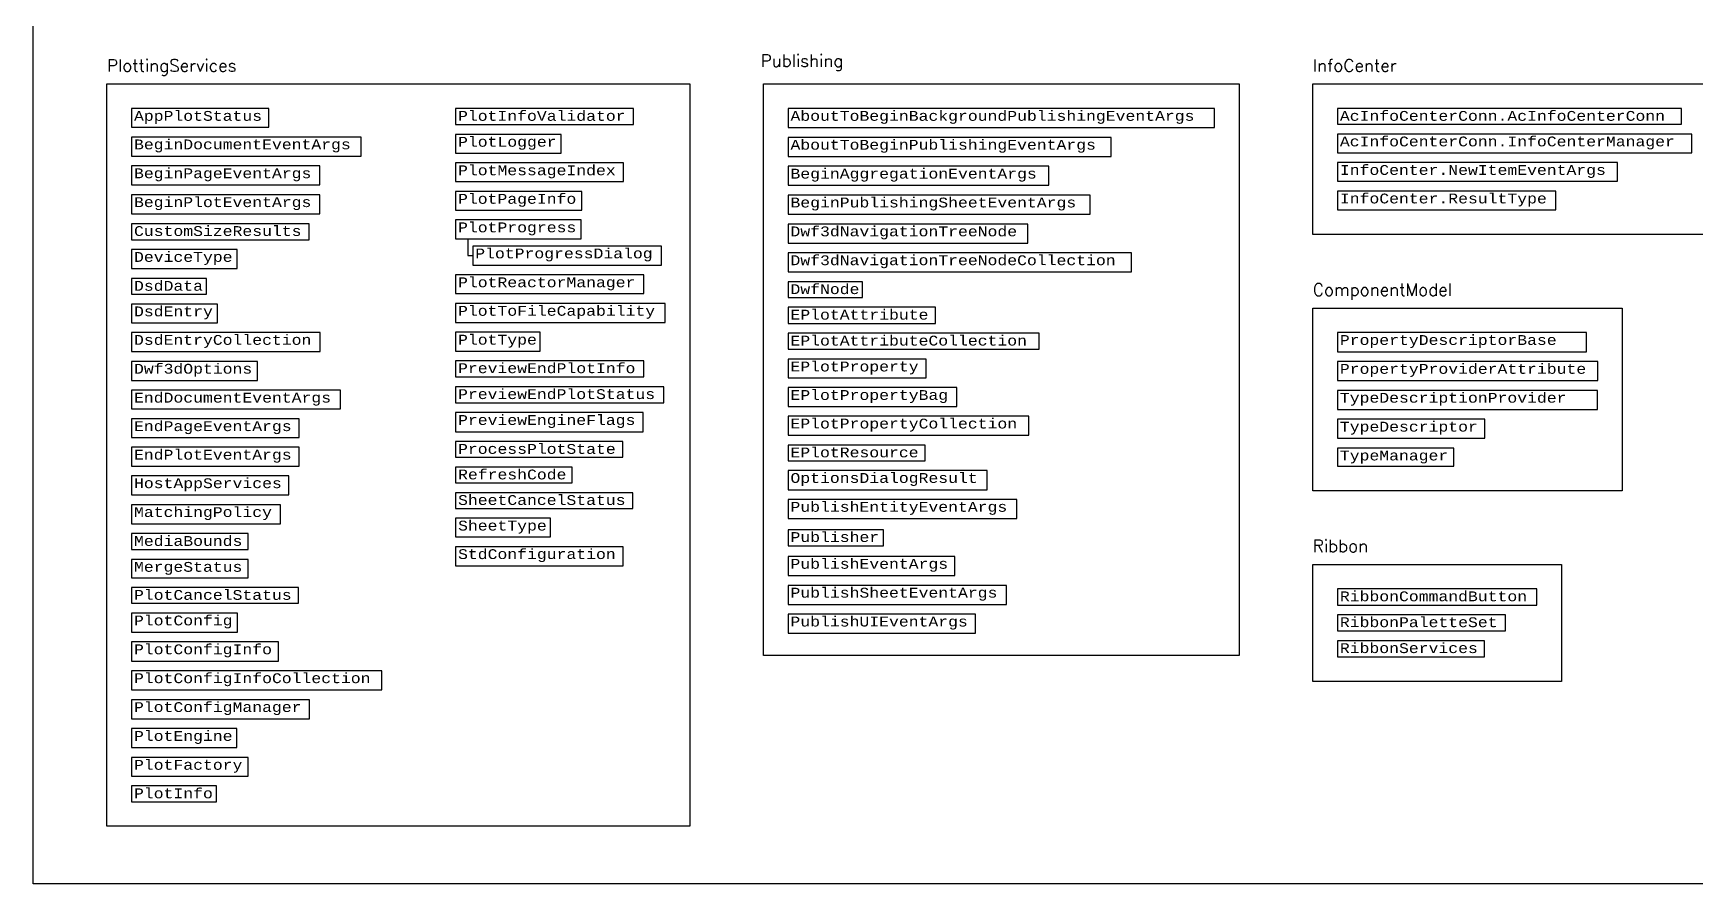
# Model space of a CAD drawing. Header units: inches. Extents: x 349 to 917, y -344 to 10.
# Drawn here: x 636.2 to 703.9, y -185.2 to -150.6 of the extents above; entities that cross this region are included whole.
import ezdxf

# ---------------------------------------------------------------- set-up
doc = ezdxf.new("R2010")
doc.units = ezdxf.units.IN
doc.header["$MEASUREMENT"] = 0
doc.layers.add('Managed classes', color=3, linetype='Continuous')
doc.layers.add('ObjectARX 2009 Managed classes', color=7, linetype='Continuous')
doc.styles.add('Categories', font='romanc.shx', dxfattribs={"height": 0.5})
doc.styles.add('PureManaged', font='cour.ttf', dxfattribs={"height": 0.4})
doc.styles.get("Standard").update_dxf_attribs({"font": 'cour.ttf'})

msp = doc.modelspace()

# ---------------------------------------------------------------- linework, layer by layer
for p, q in [((653.911, -158.972), (653.911, -159.66)), ((653.911, -159.66), (654.111, -159.66))]:
    msp.add_line(p, q)
for points in [[(636.228, 1.1), (917.477, 1.1), (917.477, -185.231), (636.229, -185.231)], [(639.228, -152.673), (662.935, -152.673), (662.935, -182.891), (639.228, -182.891)], [(665.935, -152.673), (685.286, -152.673), (685.286, -175.945), (665.935, -175.945)], [(688.286, -152.673), (704.708, -152.673), (704.708, -158.797), (688.286, -158.797)], [(640.228, -153.673), (640.228, -154.434), (645.814, -154.434), (645.814, -153.673)], [(653.411, -153.673), (653.411, -154.328), (660.653, -154.328), (660.653, -153.673)], [(666.935, -153.673), (666.935, -154.449), (684.286, -154.449), (684.286, -153.673)], [(689.286, -153.673), (689.286, -154.314), (703.29, -154.314), (703.29, -153.673)], [(640.228, -154.834), (640.228, -155.61), (649.572, -155.61), (649.572, -154.834)], [(653.411, -154.728), (653.411, -155.489), (657.712, -155.489), (657.712, -154.728)], [(666.935, -154.849), (666.935, -155.624), (680.084, -155.624), (680.084, -154.849)], [(689.286, -154.714), (689.286, -155.475), (703.708, -155.475), (703.708, -154.714)], [(640.228, -156.01), (640.228, -156.785), (647.891, -156.785), (647.891, -156.01)], [(653.411, -155.889), (653.411, -156.65), (660.239, -156.65), (660.239, -155.889)], [(666.935, -156.024), (666.935, -156.8), (677.539, -156.8), (677.539, -156.024)], [(689.286, -155.875), (689.286, -156.636), (700.681, -156.636), (700.681, -155.875)], [(640.228, -157.185), (640.228, -157.961), (647.891, -157.961), (647.891, -157.185)], [(653.411, -157.05), (653.411, -157.811), (658.542, -157.811), (658.542, -157.05)], [(666.935, -157.2), (666.935, -157.975), (679.22, -157.975), (679.22, -157.2)], [(689.286, -157.036), (689.286, -157.797), (698.177, -157.797), (698.177, -157.036)], [(653.411, -158.211), (653.411, -158.972), (658.521, -158.972), (658.521, -158.211)], [(640.228, -158.361), (640.228, -159.015), (647.457, -159.015), (647.457, -158.361)], [(666.935, -158.375), (666.935, -159.15), (676.691, -159.15), (676.691, -158.375)], [(640.228, -159.415), (640.228, -160.191), (644.522, -160.191), (644.522, -159.415)], [(654.111, -159.272), (654.111, -160.048), (661.786, -160.048), (661.786, -159.272)], [(666.935, -159.55), (666.935, -160.326), (680.906, -160.326), (680.906, -159.55)], [(640.228, -160.591), (640.228, -161.231), (643.275, -161.231), (643.275, -160.591)], [(653.411, -160.448), (653.411, -161.209), (661.074, -161.209), (661.074, -160.448)], [(666.935, -160.726), (666.935, -161.366), (669.968, -161.366), (669.968, -160.726)], [(640.228, -161.631), (640.228, -162.392), (643.718, -162.392), (643.718, -161.631)], [(653.411, -161.609), (653.411, -162.384), (661.935, -162.384), (661.935, -161.609)], [(666.935, -161.766), (666.935, -162.421), (672.933, -162.421), (672.933, -161.766)], [(688.286, -161.797), (700.875, -161.797), (700.875, -169.23), (688.286, -169.23)], [(640.228, -162.792), (640.228, -163.567), (647.897, -163.567), (647.897, -162.792)], [(653.411, -162.784), (653.411, -163.545), (656.857, -163.545), (656.857, -162.784)], [(666.935, -162.821), (666.935, -163.475), (677.149, -163.475), (677.149, -162.821)], [(689.286, -162.797), (689.286, -163.572), (699.424, -163.572), (699.424, -162.797)], [(640.228, -163.967), (640.228, -164.743), (645.346, -164.743), (645.346, -163.967)], [(653.411, -163.945), (653.411, -164.6), (661.063, -164.6), (661.063, -163.945)], [(666.935, -163.875), (666.935, -164.636), (672.549, -164.636), (672.549, -163.875)], [(689.286, -163.972), (689.286, -164.748), (699.875, -164.748), (699.875, -163.972)], [(653.411, -165), (653.411, -165.654), (661.883, -165.654), (661.883, -165)], [(640.228, -165.143), (640.228, -165.904), (648.731, -165.904), (648.731, -165.143)], [(666.935, -165.036), (666.935, -165.798), (673.801, -165.798), (673.801, -165.036)], [(689.286, -165.148), (689.286, -165.923), (699.863, -165.923), (699.863, -165.148)], [(640.228, -166.304), (640.228, -167.065), (647.05, -167.065), (647.05, -166.304)], [(653.411, -166.054), (653.411, -166.83), (661.042, -166.83), (661.042, -166.054)], [(666.935, -166.198), (666.935, -166.973), (676.729, -166.973), (676.729, -166.198)], [(689.286, -166.323), (689.286, -167.098), (695.28, -167.098), (695.28, -166.323)], [(640.228, -167.465), (640.228, -168.226), (647.05, -168.226), (647.05, -167.465)], [(653.411, -167.23), (653.411, -167.87), (660.219, -167.87), (660.219, -167.23)], [(666.935, -167.373), (666.935, -168.013), (672.513, -168.013), (672.513, -167.373)], [(689.286, -167.498), (689.286, -168.23), (694.019, -168.23), (694.019, -167.498)], [(653.411, -168.27), (653.411, -168.911), (658.149, -168.911), (658.149, -168.27)], [(640.228, -168.626), (640.228, -169.401), (646.624, -169.401), (646.624, -168.626)], [(666.935, -168.413), (666.935, -169.189), (675.033, -169.189), (675.033, -168.413)], [(653.411, -169.311), (653.411, -169.951), (660.62, -169.951), (660.62, -169.311)], [(666.935, -169.589), (666.935, -170.364), (676.247, -170.364), (676.247, -169.589)], [(640.228, -169.801), (640.228, -170.577), (646.285, -170.577), (646.285, -169.801)], [(653.411, -170.351), (653.411, -171.112), (657.275, -171.112), (657.275, -170.351)], [(640.228, -170.977), (640.228, -171.631), (644.971, -171.631), (644.971, -170.977)], [(666.935, -170.818), (666.935, -171.473), (670.816, -171.473), (670.816, -170.818)], [(653.411, -171.512), (653.411, -172.287), (660.23, -172.287), (660.23, -171.512)], [(640.228, -172.031), (640.228, -172.773), (644.971, -172.773), (644.971, -172.031)], [(666.935, -171.908), (666.935, -172.683), (673.726, -172.683), (673.726, -171.908)], [(688.286, -172.23), (698.398, -172.23), (698.398, -176.994), (688.286, -176.994)], [(666.935, -173.083), (666.935, -173.858), (675.827, -173.858), (675.827, -173.083)], [(640.228, -173.173), (640.228, -173.813), (647.019, -173.813), (647.019, -173.173)], [(689.286, -173.23), (689.286, -173.885), (697.398, -173.885), (697.398, -173.23)], [(640.228, -174.213), (640.228, -174.988), (644.542, -174.988), (644.542, -174.213)], [(666.935, -174.258), (666.935, -175.034), (674.566, -175.034), (674.566, -174.258)], [(689.286, -174.285), (689.286, -174.94), (696.128, -174.94), (696.128, -174.285)], [(640.228, -175.388), (640.228, -176.164), (646.2, -176.164), (646.2, -175.388)], [(689.286, -175.34), (689.286, -175.994), (695.267, -175.994), (695.267, -175.34)], [(640.228, -176.564), (640.228, -177.339), (650.411, -177.339), (650.411, -176.564)], [(640.228, -177.739), (640.228, -178.514), (647.471, -178.514), (647.471, -177.739)], [(640.228, -178.914), (640.228, -179.69), (644.515, -179.69), (644.515, -178.914)], [(640.228, -180.09), (640.228, -180.851), (644.971, -180.851), (644.971, -180.09)], [(640.228, -181.251), (640.228, -181.891), (643.679, -181.891), (643.679, -181.251)]]:
    msp.add_lwpolyline(points, close=True)

# ---------------------------------------------------------------- texts
at = {"color": 1, "char_height": 0.5, "attachment_point": 1, "style": 'Categories'}
for s, insert, width in [('Publishing', (665.82, -151.479), 2.30369), ('PlottingServices', (639.228, -151.673), 12.40327), ('InfoCenter', (688.286, -151.673), 1.91908), ('ComponentModel', (688.286, -160.797), 5.29462), ('Ribbon', (688.286, -171.23), 6.60759)]:
    msp.add_mtext(s, dxfattribs=dict(at, insert=insert, width=width))
at = {"layer": 'Managed classes', "char_height": 0.4, "attachment_point": 1, "style": 'PureManaged'}
for s, insert in [('{\\Fcourier new;AppPlotStatus}', (640.328, -153.773)), ('{\\Fcourier new;PlotInfoValidator}', (653.511, -153.773)), ('{\\Fcourier new;AboutToBeginBackgroundPublishingEventArgs}', (667.035, -153.773)), ('{\\Fcourier new|c0;AcInfoCenterConn.AcInfoCenterConn}', (689.386, -153.773)), ('{\\Fcourier new;PlotLogger}', (653.511, -154.828)), ('{\\Fcourier new|c0;AcInfoCenterConn.InfoCenterManager}', (689.386, -154.814)), ('{\\Fcourier new;BeginDocumentEventArgs}', (640.328, -154.934)), ('{\\Fcourier new;AboutToBeginPublishingEventArgs}', (667.035, -154.949)), ('{\\Fcourier new;BeginPageEventArgs}', (640.328, -156.11)), ('{\\Fcourier new;PlotMessageIndex}', (653.511, -155.989)), ('{\\Fcourier new;BeginAggregationEventArgs}', (667.035, -156.124)), ('{\\Fcourier new;InfoCenter.NewItemEventArgs}', (689.386, -155.975)), ('{\\Fcourier new;BeginPlotEventArgs}', (640.328, -157.285)), ('{\\Fcourier new;PlotPageInfo}', (653.511, -157.15)), ('{\\Fcourier new;BeginPublishingSheetEventArgs}', (667.035, -157.3)), ('{\\Fcourier new;InfoCenter.ResultType}', (689.386, -157.136)), ('{\\Fcourier new;CustomSizeResults}', (640.328, -158.461)), ('{\\Fcourier new;PlotProgress}', (653.511, -158.311)), ('{\\Fcourier new;Dwf3dNavigationTreeNode}', (667.035, -158.475)), ('{\\Fcourier new;DeviceType}', (640.328, -159.515)), ('{\\Fcourier new;PlotProgressDialog}', (654.211, -159.372)), ('{\\Fcourier new;Dwf3dNavigationTreeNodeCollection}', (667.035, -159.65)), ('{\\Fcourier new;DsdData}', (640.328, -160.691)), ('{\\Fcourier new;PlotReactorManager}', (653.511, -160.548)), ('{\\Fcourier new;DwfNode}', (667.035, -160.826)), ('{\\Fcourier new;DsdEntry}', (640.328, -161.731)), ('{\\Fcourier new;PlotToFileCapability}', (653.511, -161.709)), ('{\\Fcourier new;EPlotAttribute}', (667.035, -161.866)), ('{\\Fcourier new;DsdEntryCollection}', (640.328, -162.892)), ('{\\Fcourier new;PlotType}', (653.511, -162.884)), ('{\\Fcourier new;EPlotAttributeCollection}', (667.035, -162.921)), ('{\\Fcourier new|c0;PropertyDescriptorBase}', (689.386, -162.897)), ('{\\Fcourier new;Dwf3dOptions}', (640.328, -164.067)), ('{\\Fcourier new;PreviewEndPlotInfo}', (653.511, -164.045)), ('{\\Fcourier new;EPlotProperty}', (667.035, -163.975)), ('{\\Fcourier new;PropertyProviderAttribute}', (689.386, -164.072)), ('{\\Fcourier new;EndDocumentEventArgs}', (640.328, -165.243)), ('{\\Fcourier new;PreviewEndPlotStatus}', (653.511, -165.1)), ('{\\Fcourier new;EPlotPropertyBag}', (667.035, -165.136)), ('{\\Fcourier new|c0;TypeDescriptionProvider}', (689.386, -165.248)), ('{\\Fcourier new;EndPageEventArgs}', (640.328, -166.404)), ('{\\Fcourier new;PreviewEngineFlags}', (653.511, -166.154)), ('{\\Fcourier new;EPlotPropertyCollection}', (667.035, -166.298)), ('{\\Fcourier new;TypeDescriptor}', (689.386, -166.423)), ('{\\Fcourier new;EndPlotEventArgs}', (640.328, -167.565)), ('{\\Fcourier new;ProcessPlotState}', (653.511, -167.33)), ('{\\Fcourier new;EPlotResource}', (667.035, -167.473)), ('{\\Fcourier new;TypeManager}', (689.386, -167.598)), ('{\\Fcourier new;RefreshCode}', (653.511, -168.37)), ('{\\Fcourier new;HostAppServices}', (640.328, -168.726)), ('{\\Fcourier new;OptionsDialogResult}', (667.035, -168.513)), ('{\\Fcourier new;SheetCancelStatus}', (653.511, -169.411)), ('{\\Fcourier new;PublishEntityEventArgs}', (667.035, -169.689)), ('{\\Fcourier new;MatchingPolicy}', (640.328, -169.901)), ('{\\Fcourier new;SheetType}', (653.511, -170.451)), ('{\\Fcourier new;MediaBounds}', (640.328, -171.077)), ('{\\Fcourier new;Publisher}', (667.035, -170.918)), ('{\\Fcourier new;StdConfiguration}', (653.511, -171.612)), ('{\\Fcourier new;MergeStatus}', (640.328, -172.131)), ('{\\Fcourier new;PublishEventArgs}', (667.035, -172.008)), ('{\\Fcourier new;PublishSheetEventArgs}', (667.035, -173.183)), ('{\\Fcourier new;PlotCancelStatus}', (640.328, -173.273)), ('{\\Fcourier new;PlotConfig}', (640.328, -174.313)), ('{\\Fcourier new;PublishUIEventArgs}', (667.035, -174.358)), ('{\\Fcourier new;PlotConfigInfo}', (640.328, -175.488)), ('{\\Fcourier new;PlotConfigInfoCollection}', (640.328, -176.664)), ('{\\Fcourier new;PlotConfigManager}', (640.328, -177.839)), ('{\\Fcourier new;PlotEngine}', (640.328, -179.014)), ('{\\Fcourier new;PlotFactory}', (640.328, -180.19)), ('{\\Fcourier new;PlotInfo}', (640.328, -181.351))]:
    msp.add_mtext(s, dxfattribs=dict(at, insert=insert))
at = {"layer": 'ObjectARX 2009 Managed classes', "color": 3, "char_height": 0.4, "attachment_point": 1}
for s, insert in [('{\\Fcourier new;RibbonCommandButton}', (689.386, -173.33)), ('{\\Fcourier new;RibbonPaletteSet}', (689.386, -174.385)), ('{\\Fcourier new;RibbonServices}', (689.386, -175.44))]:
    msp.add_mtext(s, dxfattribs=dict(at, insert=insert))

doc.saveas('drawing.dxf')
